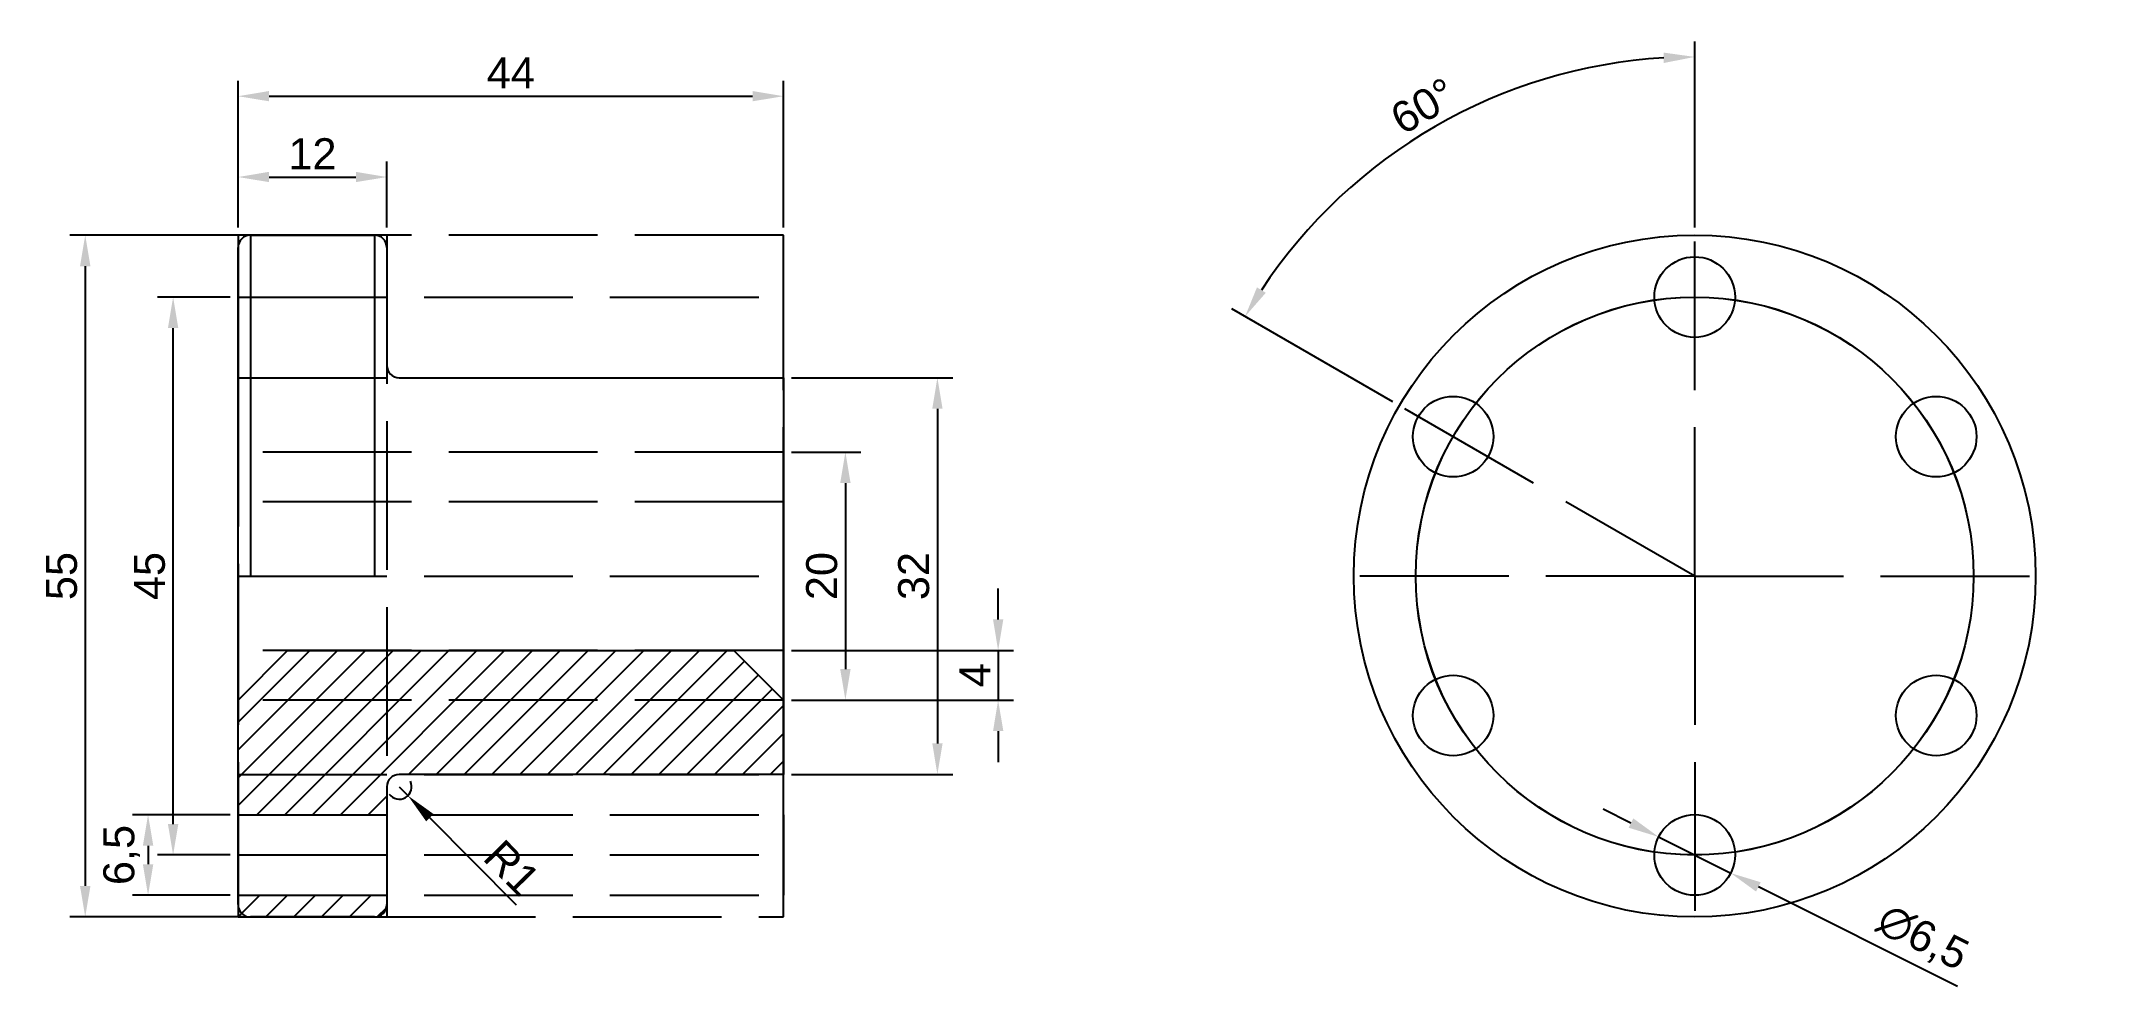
# Model space of a CAD drawing. Header units: millimetres. Extents: x -6 to 161, y 4 to 81.
import ezdxf

# ---------------------------------------------------------------- set-up
doc = ezdxf.new("R2010")
doc.units = ezdxf.units.MM
doc.linetypes.add('ACAD_ISO02W100', pattern=[15, 12, -3])
for name, color, linetype, true_color in [('Cotas', 7, 'Continuous', 0xff1f1f), ('Guias', 7, 'ACAD_ISO02W100', 0x787878), ('Lineas', 7, 'Continuous', 0xffffff), ('Sombreado', 7, 'Continuous', 0x31fceb)]:
    doc.layers.add(name, color=color, linetype=linetype, true_color=true_color)
doc.styles.get("Standard").update_dxf_attribs({"font": 'arial.ttf'})
doc.dimstyles.new('ISO-25', dxfattribs={"dimtxt": 2.5, "dimasz": 2.5, "dimexe": 1.25, "dimexo": 0.625, "dimtad": 1, "dimtxsty": 'Standard', "dimcen": 2.5, "dimadec": 0, "dimazin": 0, "dimtfac": 1, "dimtmove": 0, "dimatfit": 3, "dimfxl": 1, "dimarcsym": 0})

# ---------------------------------------------------------------- blocks, each defined once
blk = doc.blocks.new('*D1')
at = {"layer": 'Cotas', "color": 0, "lineweight": -2, "transparency": 16777216}
for p, q in [((54.63, 53.5), (67.66, 53.5)), ((66.41, 51), (66.41, 24)), ((54.63, 21.5), (67.66, 21.5))]:
    blk.add_line(p, q, dxfattribs=at)
at = {"layer": 'Cotas', "color": 0, "transparency": 16777216}
for points in [[(66, 51), (66.83, 51), (66.41, 53.5)], [(66, 24), (66.83, 24), (66.41, 21.5)]]:
    blk.add_solid(points, dxfattribs=at)
at = {"layer": 'Defpoints', "color": 0, "transparency": 16777216}
for p in [(54, 53.5), (54, 21.5), (66.41, 21.5)]:
    blk.add_point(p, dxfattribs=at)
at = {"layer": 'Cotas', "color": 0, "transparency": 16777216, "insert": (64.51, 37.5), "char_height": 2.5, "attachment_point": 5, "rotation": 90}
blk.add_mtext('32', dxfattribs=at)
blk = doc.blocks.new('*D2')
at = {"layer": 'Cotas', "color": 0, "lineweight": -2, "transparency": 16777216}
for p, q in [((10, 65.63), (10, 70.94)), ((22, 65.63), (22, 70.94)), ((12.5, 69.69), (19.5, 69.69))]:
    blk.add_line(p, q, dxfattribs=at)
at = {"layer": 'Cotas', "color": 0, "transparency": 16777216}
for points in [[(12.5, 70.11), (12.5, 69.28), (10, 69.69)], [(19.5, 70.11), (19.5, 69.28), (22, 69.69)]]:
    blk.add_solid(points, dxfattribs=at)
at = {"layer": 'Defpoints', "color": 0, "transparency": 16777216}
for p in [(22, 69.69), (10, 65), (22, 65)]:
    blk.add_point(p, dxfattribs=at)
at = {"layer": 'Cotas', "color": 0, "transparency": 16777216, "insert": (16, 71.57), "char_height": 2.5, "attachment_point": 5}
blk.add_mtext('12', dxfattribs=at)
blk = doc.blocks.new('*D3')
at = {"layer": 'Cotas', "color": 0, "lineweight": -2, "transparency": 16777216}
for p, q in [((10, 65.63), (10, 77.46)), ((54, 65.63), (54, 77.46)), ((12.5, 76.21), (51.5, 76.21))]:
    blk.add_line(p, q, dxfattribs=at)
at = {"layer": 'Cotas', "color": 0, "transparency": 16777216}
for points in [[(12.5, 76.63), (12.5, 75.8), (10, 76.21)], [(51.5, 76.63), (51.5, 75.8), (54, 76.21)]]:
    blk.add_solid(points, dxfattribs=at)
at = {"layer": 'Defpoints', "color": 0, "transparency": 16777216}
for p in [(54, 76.21), (10, 65), (54, 65)]:
    blk.add_point(p, dxfattribs=at)
at = {"layer": 'Cotas', "color": 0, "transparency": 16777216, "insert": (32, 78.09), "char_height": 2.5, "attachment_point": 5}
blk.add_mtext('44', dxfattribs=at)
blk = doc.blocks.new('*D4')
at = {"layer": 'Cotas', "color": 0, "lineweight": -2, "transparency": 16777216}
for p, q in [((54.63, 47.5), (60.24, 47.5)), ((58.99, 45), (58.99, 30)), ((54.63, 27.5), (60.24, 27.5))]:
    blk.add_line(p, q, dxfattribs=at)
at = {"layer": 'Cotas', "color": 0, "transparency": 16777216}
for points in [[(58.57, 45), (59.41, 45), (58.99, 47.5)], [(58.57, 30), (59.41, 30), (58.99, 27.5)]]:
    blk.add_solid(points, dxfattribs=at)
at = {"layer": 'Defpoints', "color": 0, "transparency": 16777216}
for p in [(54, 47.5), (54, 27.5), (58.99, 27.5)]:
    blk.add_point(p, dxfattribs=at)
at = {"layer": 'Cotas', "color": 0, "transparency": 16777216, "insert": (57.09, 37.5), "char_height": 2.5, "attachment_point": 5, "rotation": 90}
blk.add_mtext('20', dxfattribs=at)
blk = doc.blocks.new('*D5')
at = {"layer": 'Cotas', "color": 0, "lineweight": -2, "transparency": 16777216}
for p, q in [((9.37, 60), (3.51, 60)), ((4.76, 17.5), (4.76, 57.5)), ((9.37, 15), (3.51, 15))]:
    blk.add_line(p, q, dxfattribs=at)
at = {"layer": 'Cotas', "color": 0, "transparency": 16777216}
for points in [[(4.34, 57.5), (5.18, 57.5), (4.76, 60)], [(4.34, 17.5), (5.18, 17.5), (4.76, 15)]]:
    blk.add_solid(points, dxfattribs=at)
at = {"layer": 'Defpoints', "color": 0, "transparency": 16777216}
for p in [(4.76, 60), (10, 60), (10, 15)]:
    blk.add_point(p, dxfattribs=at)
at = {"layer": 'Cotas', "color": 0, "transparency": 16777216, "insert": (2.86, 37.5), "char_height": 2.5, "attachment_point": 5, "rotation": 90}
blk.add_mtext('45', dxfattribs=at)
blk = doc.blocks.new('*D7')
at = {"layer": 'Cotas', "color": 0, "lineweight": -2, "transparency": 16777216}
for p, q in [((9.37, 18.25), (1.49, 18.25)), ((2.74, 15.75), (2.74, 14.25)), ((9.37, 11.75), (1.49, 11.75))]:
    blk.add_line(p, q, dxfattribs=at)
at = {"layer": 'Cotas', "color": 0, "transparency": 16777216}
for points in [[(2.32, 15.75), (3.16, 15.75), (2.74, 18.25)], [(2.32, 14.25), (3.16, 14.25), (2.74, 11.75)]]:
    blk.add_solid(points, dxfattribs=at)
at = {"layer": 'Defpoints', "color": 0, "transparency": 16777216}
for p in [(10, 18.25), (2.74, 11.75), (10, 11.75)]:
    blk.add_point(p, dxfattribs=at)
at = {"layer": 'Cotas', "color": 0, "transparency": 16777216, "insert": (0.61, 15), "char_height": 2.5, "attachment_point": 5, "rotation": 90}
blk.add_mtext('6,5', dxfattribs=at)
blk = doc.blocks.new('*U8')
at = {"layer": 'Lineas'}
for centre, radius in [((0, 20.875), 3.25), ((0, -1.625), 22.5)]:
    blk.add_circle(centre, radius, dxfattribs=at)
blk = doc.blocks.new('*U9')
at = {"layer": 'Lineas', "color": 0, "linetype": 'ByBlock', "lineweight": -2, "transparency": 16777216}
for p, rotation in [((24.21, 140.96), 59.99999999999999), ((27.02, 140.96), 299.9999999999999), ((24.21, 139.34), 120), ((27.02, 139.34), 240), ((25.62, 138.53), 180)]:
    blk.add_blockref('*U8', p, dxfattribs=dict(at, rotation=rotation))
blk.add_blockref('*U8', (25.62, 141.78), dxfattribs=at)
blk = doc.blocks.new('*D10')
at = {"layer": 'Cotas', "color": 0, "lineweight": -2, "transparency": 16777216}
for p, q in [((127.5, 65.63), (127.5, 80.63)), ((103.14, 51.56), (90.15, 59.07))]:
    blk.add_line(p, q, dxfattribs=at)
blk.add_arc((127.5, 37.5), 41.88, 93.4205, 146.5795, dxfattribs=at)
at = {"layer": 'Cotas', "color": 0, "transparency": 16777216}
for points in [[(124.99, 79.73), (125.01, 78.89), (127.5, 79.38)], [(92.9, 60.35), (92.19, 60.79), (91.23, 58.44)]]:
    blk.add_solid(points, dxfattribs=at)
at = {"layer": 'Defpoints', "color": 0, "transparency": 16777216}
for p in [(113.17, 76.86), (127.5, 65), (103.68, 51.25), (127.5, 37.5), (127.5, 37.5)]:
    blk.add_point(p, dxfattribs=at)
at = {"layer": 'Cotas', "color": 0, "transparency": 16777216, "insert": (105.61, 75.42), "char_height": 2.5, "attachment_point": 5, "rotation": 30}
blk.add_mtext('60°', dxfattribs=at)
blk = doc.blocks.new('*D11')
at = {"layer": 'Cotas', "color": 0, "lineweight": -2, "transparency": 16777216}
for p, q in [((122.36, 17.58), (120.12, 18.7)), ((124.59, 16.46), (130.41, 13.54)), ((148.69, 4.38), (132.64, 12.42))]:
    blk.add_line(p, q, dxfattribs=at)
at = {"layer": 'Cotas', "color": 0, "transparency": 16777216}
for points in [[(122.55, 17.95), (122.17, 17.2), (124.59, 16.46)], [(132.83, 12.8), (132.45, 12.05), (130.41, 13.54)]]:
    blk.add_solid(points, dxfattribs=at)
at = {"layer": 'Defpoints', "color": 0, "transparency": 16777216}
for p in [(124.59, 16.46), (130.41, 13.54)]:
    blk.add_point(p, dxfattribs=at)
at = {"layer": 'Cotas', "color": 0, "transparency": 16777216, "insert": (145.85, 8.23), "char_height": 2.5, "attachment_point": 5, "rotation": 333.3901}
blk.add_mtext('∅6,5', dxfattribs=at)
blk = doc.blocks.new('*D14')
at = {"layer": 'Cotas', "color": 0, "lineweight": -2, "transparency": 16777216}
for p, q in [((71.31, 34), (71.31, 36.5)), ((54.63, 31.5), (72.56, 31.5)), ((71.31, 31.5), (71.31, 27.5)), ((54.63, 27.5), (72.56, 27.5)), ((71.31, 25), (71.31, 22.5))]:
    blk.add_line(p, q, dxfattribs=at)
at = {"layer": 'Cotas', "color": 0, "transparency": 16777216}
for points in [[(70.9, 34), (71.73, 34), (71.31, 31.5)], [(70.9, 25), (71.73, 25), (71.31, 27.5)]]:
    blk.add_solid(points, dxfattribs=at)
at = {"layer": 'Defpoints', "color": 0, "transparency": 16777216}
for p in [(54, 31.5), (54, 27.5), (71.31, 27.5)]:
    blk.add_point(p, dxfattribs=at)
at = {"layer": 'Cotas', "color": 0, "transparency": 16777216, "insert": (69.44, 29.5), "char_height": 2.5, "attachment_point": 5, "rotation": 90}
blk.add_mtext('4', dxfattribs=at)
blk = doc.blocks.new('*D16')
at = {"layer": 'Cotas', "color": 0, "lineweight": -2, "transparency": 16777216}
for p, q in [((10.37, 65), (-3.58, 65)), ((-2.33, 62.5), (-2.33, 12.5)), ((10.37, 10), (-3.58, 10))]:
    blk.add_line(p, q, dxfattribs=at)
at = {"layer": 'Cotas', "color": 0, "transparency": 16777216}
for points in [[(-2.75, 62.5), (-1.91, 62.5), (-2.33, 65)], [(-2.75, 12.5), (-1.91, 12.5), (-2.33, 10)]]:
    blk.add_solid(points, dxfattribs=at)
at = {"layer": 'Defpoints', "color": 0, "transparency": 16777216}
for p in [(11, 65), (-2.33, 10), (11, 10)]:
    blk.add_point(p, dxfattribs=at)
at = {"layer": 'Cotas', "color": 0, "transparency": 16777216, "insert": (-4.23, 37.5), "char_height": 2.5, "attachment_point": 5, "rotation": 90}
blk.add_mtext('55', dxfattribs=at)
blk = doc.blocks.new('*D17')
at = {"layer": 'Cotas', "color": 0, "lineweight": -2, "transparency": 16777216}
for p, q in [((23, 20.5), (23.7, 19.79)), ((32.45, 10.94), (25.46, 18.01))]:
    blk.add_line(p, q, dxfattribs=at)
blk.add_arc((23, 20.5), 1, 215.8099, 26.3145, dxfattribs=at)
at = {"layer": 'Cotas', "color": 0, "transparency": 16777216}
blk.add_solid([(25.76, 18.31), (25.17, 17.72), (23.7, 19.79)], dxfattribs=at)
at = {"layer": 'Defpoints', "color": 0, "transparency": 16777216}
for p in [(23, 20.5), (23.7, 19.79)]:
    blk.add_point(p, dxfattribs=at)
at = {"layer": 'Cotas', "color": 0, "transparency": 16777216, "insert": (32.1, 13.97), "char_height": 2.5, "attachment_point": 5, "rotation": 314.6947}
blk.add_mtext('R1', dxfattribs=at)

msp = doc.modelspace()

# ---------------------------------------------------------------- hatches: boundary and pattern name
at = {"layer": 'Sombreado'}
h = msp.add_hatch(dxfattribs=at)
h.set_pattern_fill('ANSI31', color=256, scale=0.5)
h.paths.add_polyline_path([(14, 31.5), (10, 27.5), (10, 18.25), (22, 18.25), (22, 21.5), (54, 21.5), (54, 27.5), (50, 31.5)])
h.paths.add_polyline_path([(10, 11.75), (10, 10), (22, 10), (22, 11.75)])

# ---------------------------------------------------------------- linework, layer by layer
at = {"layer": 'Guias'}
for p, q in [((22, 65), (10, 65)), ((10, 65), (10, 60)), ((54, 65), (22, 65)), ((22, 65), (22, 10)), ((54, 60), (54, 65)), ((127.5, 37.5), (127.5, 65)), ((10, 60), (10, 53.5)), ((10, 60), (54, 60)), ((54, 53.5), (54, 60)), ((10, 53.5), (10, 37.5)), ((10, 53.5), (54, 53.5)), ((54, 37.5), (54, 53.5)), ((127.5, 37.5), (103.684, 51.25)), ((54, 47.5), (10, 47.5)), ((54, 27.5), (54, 47.5)), ((54, 43.5), (10, 43.5)), ((54, 37.5), (54, 43.5)), ((10, 37.5), (10, 21.5)), ((10, 37.5), (54, 37.5)), ((54, 21.5), (54, 37.5)), ((54, 37.5), (54, 27.5)), ((54, 37.5), (54, 31.5)), ((127.5, 37.5), (100, 37.5)), ((127.5, 37.5), (155, 37.5)), ((127.5, 37.5), (127.5, 10)), ((54, 31.5), (10, 31.5)), ((10, 27.5), (14, 31.5)), ((54, 27.5), (50, 31.5)), ((54, 27.5), (10, 27.5)), ((10, 21.5), (10, 15)), ((10, 21.5), (54, 21.5)), ((54, 15), (54, 21.5)), ((10, 15), (10, 18.25)), ((10, 18.25), (10, 11.75)), ((10, 15), (10, 18.25)), ((10, 18.25), (54, 18.25)), ((54, 15), (54, 18.25)), ((54, 18.25), (54, 11.75)), ((10, 15), (10, 10)), ((10, 15), (54, 15)), ((10, 15), (10, 11.75)), ((54, 10), (54, 15)), ((10, 11.75), (54, 11.75)), ((10, 10), (22, 10)), ((22, 10), (54, 10))]:
    msp.add_line(p, q, dxfattribs=at)
at = {"layer": 'Lineas'}
for p, q in [((10, 11), (10, 64)), ((11, 65), (21, 65)), ((11, 65), (11, 37.5)), ((21, 65), (21, 37.5)), ((22, 64), (22, 54.5)), ((23, 53.5), (54, 53.5)), ((54, 53.5), (54, 21.5)), ((10, 27.5), (14, 31.5)), ((14, 31.5), (50, 31.5)), ((50, 31.5), (54, 27.5)), ((22, 20.5), (22, 11)), ((54, 21.5), (23, 21.5)), ((10, 18.25), (22, 18.25)), ((10, 11.75), (22, 11.75)), ((21, 10), (11, 10))]:
    msp.add_line(p, q, dxfattribs=at)
msp.add_circle((127.5, 37.5), 27.5, dxfattribs=at)
for centre, start, end in [((11, 64), 90, 180), ((21, 64), 0, 90), ((23, 54.5), 180, 270), ((23, 20.5), 90, 180), ((11, 11), 180, 270), ((21, 11), 270, 0)]:
    msp.add_arc(centre, 1, start, end, dxfattribs=at)

# ---------------------------------------------------------------- block references
msp.add_blockref('*U9', (101.883, -102.65), dxfattribs=at)

# ---------------------------------------------------------------- dimensions: what is measured, and where the dimension line sits
at = {"layer": 'Cotas'}
dim = msp.add_angular_dim_2l(base=(113.175, 76.858), line1=((127.5, 37.5), (103.684, 51.25)), line2=((127.5, 37.5), (127.5, 65)), dimstyle='ISO-25', dxfattribs=at)
dim.commit()
dim.dimension.update_dxf_attribs({"geometry": '*D10', "text_midpoint": (105.608, 75.419)})
for base, p2, picture, middle in [((54, 76.214), (54, 65), '*D3', (32, 78.089)), ((22, 69.693), (22, 65), '*D2', (16, 71.574))]:
    dim = msp.add_linear_dim(base=base, p1=(10, 65), p2=p2, dimstyle='ISO-25', dxfattribs=at)
    dim.commit()
    dim.dimension.update_dxf_attribs({"geometry": picture, "text_midpoint": middle})
for base, p1, p2, picture, middle in [((-2.33, 10), (11, 65), (11, 10), '*D16', (-4.226, 37.5)), ((4.76, 60), (10, 15), (10, 60), '*D5', (2.864, 37.5)), ((66.413, 21.5), (54, 53.5), (54, 21.5), '*D1', (64.511, 37.5)), ((58.988, 27.5), (54, 47.5), (54, 27.5), '*D4', (57.087, 37.5)), ((71.313, 27.5), (54, 31.5), (54, 27.5), '*D14', (69.438, 29.5)), ((2.741, 11.75), (10, 18.25), (10, 11.75), '*D7', (0.614, 15))]:
    dim = msp.add_linear_dim(base=base, p1=p1, p2=p2, angle=90, dimstyle='ISO-25', dxfattribs=at)
    dim.commit()
    dim.dimension.update_dxf_attribs({"geometry": picture, "text_midpoint": middle})
dim = msp.add_radius_dim(center=(23, 20.5), mpoint=(23.703, 19.789), dimstyle='ISO-25', dxfattribs=at)
dim.commit()
dim.dimension.update_dxf_attribs({"geometry": '*D17', "text_midpoint": (30.767, 12.65), "dimtype": 164})
dim = msp.add_diameter_dim_2p(p1=(124.594, 16.456), p2=(130.406, 13.544), dimstyle='ISO-25', dxfattribs=at)
dim.commit()
dim.dimension.update_dxf_attribs({"geometry": '*D11', "text_midpoint": (144.877, 6.295), "dimtype": 163})

doc.saveas('drawing.dxf')
